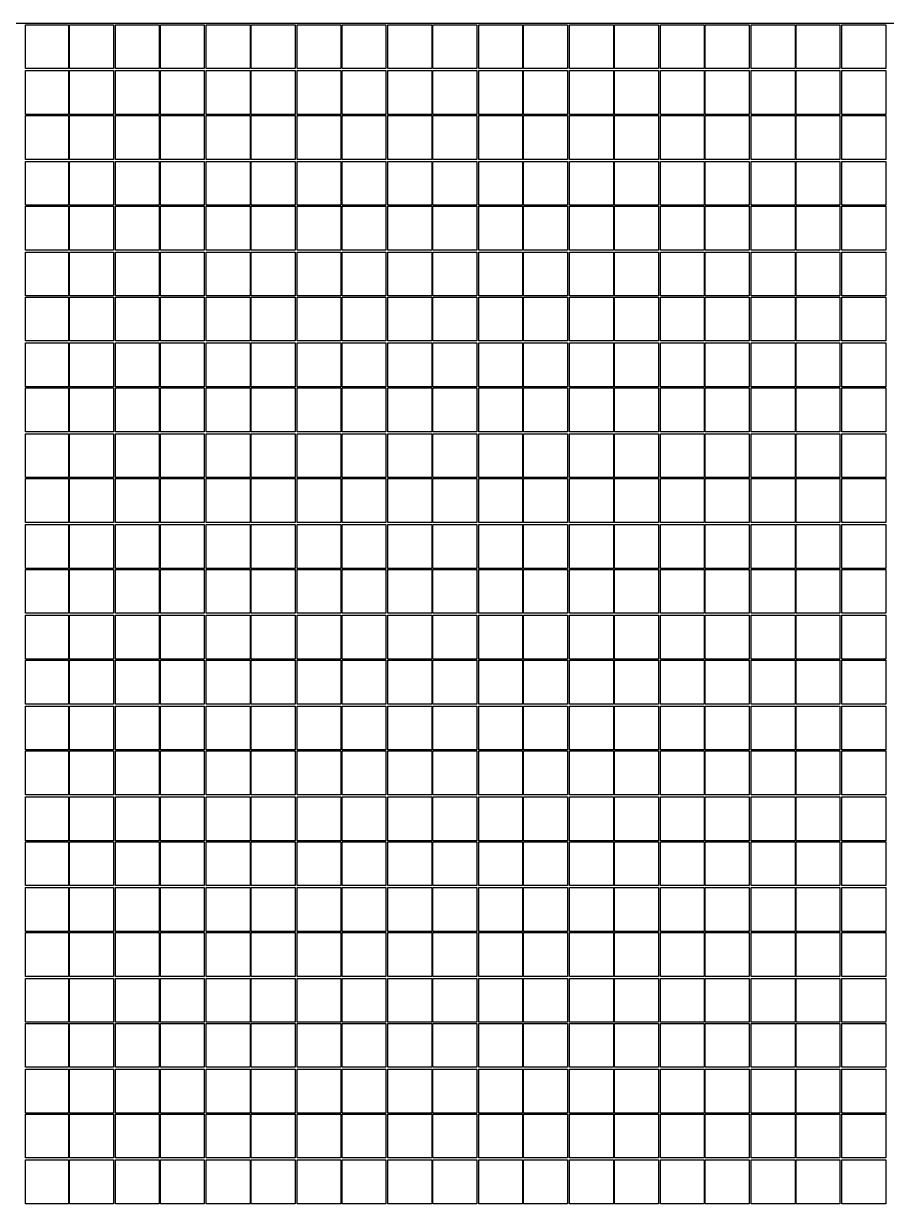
# Model space of a CAD drawing. Extents: x -185 to 185, y -332 to 185.
# Drawn here: x 0 to 95, y 55 to 185.1 of the extents above; entities that cross this region are included whole.
import ezdxf

# ---------------------------------------------------------------- set-up
doc = ezdxf.new("R2010")
doc.units = 0
doc.layers.get('0').update_dxf_attribs({"linetype": 'CONTINUOUS'})

msp = doc.modelspace()

# ---------------------------------------------------------------- linework, layer by layer
for points in [[(0.425, -320), (160, -320), (160, -185.06), (185, -185.06), (185, -185), (185.06, -185), (185.06, 185), (185, 185), (185, 185.06), (-185, 185.06), (-185, 185), (-185.06, 185), (-185.06, -185), (-185, -185), (-185, -185.06), (-160, -185.06), (-160, -320), (-0.425, -320), (-0.425, -330), (0.425, -330)], [(0.2, 184.94), (4.94, 184.94), (4.94, 180.11), (0.2, 180.11)], [(5.06, 184.94), (9.89, 184.94), (9.89, 180.11), (5.06, 180.11)], [(10.11, 184.94), (14.94, 184.94), (14.94, 180.11), (10.11, 180.11)], [(15.06, 184.94), (19.89, 184.94), (19.89, 180.11), (15.06, 180.11)], [(20.11, 184.94), (24.94, 184.94), (24.94, 180.11), (20.11, 180.11)], [(25.06, 184.94), (29.89, 184.94), (29.89, 180.11), (25.06, 180.11)], [(30.11, 184.94), (34.94, 184.94), (34.94, 180.11), (30.11, 180.11)], [(35.06, 184.94), (39.89, 184.94), (39.89, 180.11), (35.06, 180.11)], [(40.11, 184.94), (44.94, 184.94), (44.94, 180.11), (40.11, 180.11)], [(45.06, 184.94), (49.89, 184.94), (49.89, 180.11), (45.06, 180.11)], [(50.11, 184.94), (54.94, 184.94), (54.94, 180.11), (50.11, 180.11)], [(55.06, 184.94), (59.89, 184.94), (59.89, 180.11), (55.06, 180.11)], [(60.11, 184.94), (64.94, 184.94), (64.94, 180.11), (60.11, 180.11)], [(65.06, 184.94), (69.89, 184.94), (69.89, 180.11), (65.06, 180.11)], [(70.11, 184.94), (74.94, 184.94), (74.94, 180.11), (70.11, 180.11)], [(75.06, 184.94), (79.89, 184.94), (79.89, 180.11), (75.06, 180.11)], [(80.11, 184.94), (84.94, 184.94), (84.94, 180.11), (80.11, 180.11)], [(85.06, 184.94), (89.89, 184.94), (89.89, 180.11), (85.06, 180.11)], [(90.11, 184.94), (94.94, 184.94), (94.94, 180.11), (90.11, 180.11)], [(0.2, 179.89), (4.94, 179.89), (4.94, 175.06), (0.2, 175.06)], [(5.06, 179.89), (9.89, 179.89), (9.89, 175.06), (5.06, 175.06)], [(10.11, 179.89), (14.94, 179.89), (14.94, 175.06), (10.11, 175.06)], [(15.06, 179.89), (19.89, 179.89), (19.89, 175.06), (15.06, 175.06)], [(20.11, 179.89), (24.94, 179.89), (24.94, 175.06), (20.11, 175.06)], [(25.06, 179.89), (29.89, 179.89), (29.89, 175.06), (25.06, 175.06)], [(30.11, 179.89), (34.94, 179.89), (34.94, 175.06), (30.11, 175.06)], [(35.06, 179.89), (39.89, 179.89), (39.89, 175.06), (35.06, 175.06)], [(40.11, 179.89), (44.94, 179.89), (44.94, 175.06), (40.11, 175.06)], [(45.06, 179.89), (49.89, 179.89), (49.89, 175.06), (45.06, 175.06)], [(50.11, 179.89), (54.94, 179.89), (54.94, 175.06), (50.11, 175.06)], [(55.06, 179.89), (59.89, 179.89), (59.89, 175.06), (55.06, 175.06)], [(60.11, 179.89), (64.94, 179.89), (64.94, 175.06), (60.11, 175.06)], [(65.06, 179.89), (69.89, 179.89), (69.89, 175.06), (65.06, 175.06)], [(70.11, 179.89), (74.94, 179.89), (74.94, 175.06), (70.11, 175.06)], [(75.06, 179.89), (79.89, 179.89), (79.89, 175.06), (75.06, 175.06)], [(80.11, 179.89), (84.94, 179.89), (84.94, 175.06), (80.11, 175.06)], [(85.06, 179.89), (89.89, 179.89), (89.89, 175.06), (85.06, 175.06)], [(90.11, 179.89), (94.94, 179.89), (94.94, 175.06), (90.11, 175.06)], [(0.2, 174.94), (4.94, 174.94), (4.94, 170.11), (0.2, 170.11)], [(5.06, 174.94), (9.89, 174.94), (9.89, 170.11), (5.06, 170.11)], [(10.11, 174.94), (14.94, 174.94), (14.94, 170.11), (10.11, 170.11)], [(15.06, 174.94), (19.89, 174.94), (19.89, 170.11), (15.06, 170.11)], [(20.11, 174.94), (24.94, 174.94), (24.94, 170.11), (20.11, 170.11)], [(25.06, 174.94), (29.89, 174.94), (29.89, 170.11), (25.06, 170.11)], [(30.11, 174.94), (34.94, 174.94), (34.94, 170.11), (30.11, 170.11)], [(35.06, 174.94), (39.89, 174.94), (39.89, 170.11), (35.06, 170.11)], [(40.11, 174.94), (44.94, 174.94), (44.94, 170.11), (40.11, 170.11)], [(45.06, 174.94), (49.89, 174.94), (49.89, 170.11), (45.06, 170.11)], [(50.11, 174.94), (54.94, 174.94), (54.94, 170.11), (50.11, 170.11)], [(55.06, 174.94), (59.89, 174.94), (59.89, 170.11), (55.06, 170.11)], [(60.11, 174.94), (64.94, 174.94), (64.94, 170.11), (60.11, 170.11)], [(65.06, 174.94), (69.89, 174.94), (69.89, 170.11), (65.06, 170.11)], [(70.11, 174.94), (74.94, 174.94), (74.94, 170.11), (70.11, 170.11)], [(75.06, 174.94), (79.89, 174.94), (79.89, 170.11), (75.06, 170.11)], [(80.11, 174.94), (84.94, 174.94), (84.94, 170.11), (80.11, 170.11)], [(85.06, 174.94), (89.89, 174.94), (89.89, 170.11), (85.06, 170.11)], [(90.11, 174.94), (94.94, 174.94), (94.94, 170.11), (90.11, 170.11)], [(0.2, 169.89), (4.94, 169.89), (4.94, 165.06), (0.2, 165.06)], [(5.06, 169.89), (9.89, 169.89), (9.89, 165.06), (5.06, 165.06)], [(10.11, 169.89), (14.94, 169.89), (14.94, 165.06), (10.11, 165.06)], [(15.06, 169.89), (19.89, 169.89), (19.89, 165.06), (15.06, 165.06)], [(20.11, 169.89), (24.94, 169.89), (24.94, 165.06), (20.11, 165.06)], [(25.06, 169.89), (29.89, 169.89), (29.89, 165.06), (25.06, 165.06)], [(30.11, 169.89), (34.94, 169.89), (34.94, 165.06), (30.11, 165.06)], [(35.06, 169.89), (39.89, 169.89), (39.89, 165.06), (35.06, 165.06)], [(40.11, 169.89), (44.94, 169.89), (44.94, 165.06), (40.11, 165.06)], [(45.06, 169.89), (49.89, 169.89), (49.89, 165.06), (45.06, 165.06)], [(50.11, 169.89), (54.94, 169.89), (54.94, 165.06), (50.11, 165.06)], [(55.06, 169.89), (59.89, 169.89), (59.89, 165.06), (55.06, 165.06)], [(60.11, 169.89), (64.94, 169.89), (64.94, 165.06), (60.11, 165.06)], [(65.06, 169.89), (69.89, 169.89), (69.89, 165.06), (65.06, 165.06)], [(70.11, 169.89), (74.94, 169.89), (74.94, 165.06), (70.11, 165.06)], [(75.06, 169.89), (79.89, 169.89), (79.89, 165.06), (75.06, 165.06)], [(80.11, 169.89), (84.94, 169.89), (84.94, 165.06), (80.11, 165.06)], [(85.06, 169.89), (89.89, 169.89), (89.89, 165.06), (85.06, 165.06)], [(90.11, 169.89), (94.94, 169.89), (94.94, 165.06), (90.11, 165.06)], [(0.2, 164.94), (4.94, 164.94), (4.94, 160.11), (0.2, 160.11)], [(5.06, 164.94), (9.89, 164.94), (9.89, 160.11), (5.06, 160.11)], [(10.11, 164.94), (14.94, 164.94), (14.94, 160.11), (10.11, 160.11)], [(15.06, 164.94), (19.89, 164.94), (19.89, 160.11), (15.06, 160.11)], [(20.11, 164.94), (24.94, 164.94), (24.94, 160.11), (20.11, 160.11)], [(25.06, 164.94), (29.89, 164.94), (29.89, 160.11), (25.06, 160.11)], [(30.11, 164.94), (34.94, 164.94), (34.94, 160.11), (30.11, 160.11)], [(35.06, 164.94), (39.89, 164.94), (39.89, 160.11), (35.06, 160.11)], [(40.11, 164.94), (44.94, 164.94), (44.94, 160.11), (40.11, 160.11)], [(45.06, 164.94), (49.89, 164.94), (49.89, 160.11), (45.06, 160.11)], [(50.11, 164.94), (54.94, 164.94), (54.94, 160.11), (50.11, 160.11)], [(55.06, 164.94), (59.89, 164.94), (59.89, 160.11), (55.06, 160.11)], [(60.11, 164.94), (64.94, 164.94), (64.94, 160.11), (60.11, 160.11)], [(65.06, 164.94), (69.89, 164.94), (69.89, 160.11), (65.06, 160.11)], [(70.11, 164.94), (74.94, 164.94), (74.94, 160.11), (70.11, 160.11)], [(75.06, 164.94), (79.89, 164.94), (79.89, 160.11), (75.06, 160.11)], [(80.11, 164.94), (84.94, 164.94), (84.94, 160.11), (80.11, 160.11)], [(85.06, 164.94), (89.89, 164.94), (89.89, 160.11), (85.06, 160.11)], [(90.11, 164.94), (94.94, 164.94), (94.94, 160.11), (90.11, 160.11)], [(0.2, 159.89), (4.94, 159.89), (4.94, 155.06), (0.2, 155.06)], [(5.06, 159.89), (9.89, 159.89), (9.89, 155.06), (5.06, 155.06)], [(10.11, 159.89), (14.94, 159.89), (14.94, 155.06), (10.11, 155.06)], [(15.06, 159.89), (19.89, 159.89), (19.89, 155.06), (15.06, 155.06)], [(20.11, 159.89), (24.94, 159.89), (24.94, 155.06), (20.11, 155.06)], [(25.06, 159.89), (29.89, 159.89), (29.89, 155.06), (25.06, 155.06)], [(30.11, 159.89), (34.94, 159.89), (34.94, 155.06), (30.11, 155.06)], [(35.06, 159.89), (39.89, 159.89), (39.89, 155.06), (35.06, 155.06)], [(40.11, 159.89), (44.94, 159.89), (44.94, 155.06), (40.11, 155.06)], [(45.06, 159.89), (49.89, 159.89), (49.89, 155.06), (45.06, 155.06)], [(50.11, 159.89), (54.94, 159.89), (54.94, 155.06), (50.11, 155.06)], [(55.06, 159.89), (59.89, 159.89), (59.89, 155.06), (55.06, 155.06)], [(60.11, 159.89), (64.94, 159.89), (64.94, 155.06), (60.11, 155.06)], [(65.06, 159.89), (69.89, 159.89), (69.89, 155.06), (65.06, 155.06)], [(70.11, 159.89), (74.94, 159.89), (74.94, 155.06), (70.11, 155.06)], [(75.06, 159.89), (79.89, 159.89), (79.89, 155.06), (75.06, 155.06)], [(80.11, 159.89), (84.94, 159.89), (84.94, 155.06), (80.11, 155.06)], [(85.06, 159.89), (89.89, 159.89), (89.89, 155.06), (85.06, 155.06)], [(90.11, 159.89), (94.94, 159.89), (94.94, 155.06), (90.11, 155.06)], [(0.2, 154.94), (4.94, 154.94), (4.94, 150.11), (0.2, 150.11)], [(5.06, 154.94), (9.89, 154.94), (9.89, 150.11), (5.06, 150.11)], [(10.11, 154.94), (14.94, 154.94), (14.94, 150.11), (10.11, 150.11)], [(15.06, 154.94), (19.89, 154.94), (19.89, 150.11), (15.06, 150.11)], [(20.11, 154.94), (24.94, 154.94), (24.94, 150.11), (20.11, 150.11)], [(25.06, 154.94), (29.89, 154.94), (29.89, 150.11), (25.06, 150.11)], [(30.11, 154.94), (34.94, 154.94), (34.94, 150.11), (30.11, 150.11)], [(35.06, 154.94), (39.89, 154.94), (39.89, 150.11), (35.06, 150.11)], [(40.11, 154.94), (44.94, 154.94), (44.94, 150.11), (40.11, 150.11)], [(45.06, 154.94), (49.89, 154.94), (49.89, 150.11), (45.06, 150.11)], [(50.11, 154.94), (54.94, 154.94), (54.94, 150.11), (50.11, 150.11)], [(55.06, 154.94), (59.89, 154.94), (59.89, 150.11), (55.06, 150.11)], [(60.11, 154.94), (64.94, 154.94), (64.94, 150.11), (60.11, 150.11)], [(65.06, 154.94), (69.89, 154.94), (69.89, 150.11), (65.06, 150.11)], [(70.11, 154.94), (74.94, 154.94), (74.94, 150.11), (70.11, 150.11)], [(75.06, 154.94), (79.89, 154.94), (79.89, 150.11), (75.06, 150.11)], [(80.11, 154.94), (84.94, 154.94), (84.94, 150.11), (80.11, 150.11)], [(85.06, 154.94), (89.89, 154.94), (89.89, 150.11), (85.06, 150.11)], [(90.11, 154.94), (94.94, 154.94), (94.94, 150.11), (90.11, 150.11)], [(0.2, 149.89), (4.94, 149.89), (4.94, 145.06), (0.2, 145.06)], [(5.06, 149.89), (9.89, 149.89), (9.89, 145.06), (5.06, 145.06)], [(10.11, 149.89), (14.94, 149.89), (14.94, 145.06), (10.11, 145.06)], [(15.06, 149.89), (19.89, 149.89), (19.89, 145.06), (15.06, 145.06)], [(20.11, 149.89), (24.94, 149.89), (24.94, 145.06), (20.11, 145.06)], [(25.06, 149.89), (29.89, 149.89), (29.89, 145.06), (25.06, 145.06)], [(30.11, 149.89), (34.94, 149.89), (34.94, 145.06), (30.11, 145.06)], [(35.06, 149.89), (39.89, 149.89), (39.89, 145.06), (35.06, 145.06)], [(40.11, 149.89), (44.94, 149.89), (44.94, 145.06), (40.11, 145.06)], [(45.06, 149.89), (49.89, 149.89), (49.89, 145.06), (45.06, 145.06)], [(50.11, 149.89), (54.94, 149.89), (54.94, 145.06), (50.11, 145.06)], [(55.06, 149.89), (59.89, 149.89), (59.89, 145.06), (55.06, 145.06)], [(60.11, 149.89), (64.94, 149.89), (64.94, 145.06), (60.11, 145.06)], [(65.06, 149.89), (69.89, 149.89), (69.89, 145.06), (65.06, 145.06)], [(70.11, 149.89), (74.94, 149.89), (74.94, 145.06), (70.11, 145.06)], [(75.06, 149.89), (79.89, 149.89), (79.89, 145.06), (75.06, 145.06)], [(80.11, 149.89), (84.94, 149.89), (84.94, 145.06), (80.11, 145.06)], [(85.06, 149.89), (89.89, 149.89), (89.89, 145.06), (85.06, 145.06)], [(90.11, 149.89), (94.94, 149.89), (94.94, 145.06), (90.11, 145.06)], [(0.2, 144.94), (4.94, 144.94), (4.94, 140.11), (0.2, 140.11)], [(5.06, 144.94), (9.89, 144.94), (9.89, 140.11), (5.06, 140.11)], [(10.11, 144.94), (14.94, 144.94), (14.94, 140.11), (10.11, 140.11)], [(15.06, 144.94), (19.89, 144.94), (19.89, 140.11), (15.06, 140.11)], [(20.11, 144.94), (24.94, 144.94), (24.94, 140.11), (20.11, 140.11)], [(25.06, 144.94), (29.89, 144.94), (29.89, 140.11), (25.06, 140.11)], [(30.11, 144.94), (34.94, 144.94), (34.94, 140.11), (30.11, 140.11)], [(35.06, 144.94), (39.89, 144.94), (39.89, 140.11), (35.06, 140.11)], [(40.11, 144.94), (44.94, 144.94), (44.94, 140.11), (40.11, 140.11)], [(45.06, 144.94), (49.89, 144.94), (49.89, 140.11), (45.06, 140.11)], [(50.11, 144.94), (54.94, 144.94), (54.94, 140.11), (50.11, 140.11)], [(55.06, 144.94), (59.89, 144.94), (59.89, 140.11), (55.06, 140.11)], [(60.11, 144.94), (64.94, 144.94), (64.94, 140.11), (60.11, 140.11)], [(65.06, 144.94), (69.89, 144.94), (69.89, 140.11), (65.06, 140.11)], [(70.11, 144.94), (74.94, 144.94), (74.94, 140.11), (70.11, 140.11)], [(75.06, 144.94), (79.89, 144.94), (79.89, 140.11), (75.06, 140.11)], [(80.11, 144.94), (84.94, 144.94), (84.94, 140.11), (80.11, 140.11)], [(85.06, 144.94), (89.89, 144.94), (89.89, 140.11), (85.06, 140.11)], [(90.11, 144.94), (94.94, 144.94), (94.94, 140.11), (90.11, 140.11)], [(0.2, 139.89), (4.94, 139.89), (4.94, 135.06), (0.2, 135.06)], [(5.06, 139.89), (9.89, 139.89), (9.89, 135.06), (5.06, 135.06)], [(10.11, 139.89), (14.94, 139.89), (14.94, 135.06), (10.11, 135.06)], [(15.06, 139.89), (19.89, 139.89), (19.89, 135.06), (15.06, 135.06)], [(20.11, 139.89), (24.94, 139.89), (24.94, 135.06), (20.11, 135.06)], [(25.06, 139.89), (29.89, 139.89), (29.89, 135.06), (25.06, 135.06)], [(30.11, 139.89), (34.94, 139.89), (34.94, 135.06), (30.11, 135.06)], [(35.06, 139.89), (39.89, 139.89), (39.89, 135.06), (35.06, 135.06)], [(40.11, 139.89), (44.94, 139.89), (44.94, 135.06), (40.11, 135.06)], [(45.06, 139.89), (49.89, 139.89), (49.89, 135.06), (45.06, 135.06)], [(50.11, 139.89), (54.94, 139.89), (54.94, 135.06), (50.11, 135.06)], [(55.06, 139.89), (59.89, 139.89), (59.89, 135.06), (55.06, 135.06)], [(60.11, 139.89), (64.94, 139.89), (64.94, 135.06), (60.11, 135.06)], [(65.06, 139.89), (69.89, 139.89), (69.89, 135.06), (65.06, 135.06)], [(70.11, 139.89), (74.94, 139.89), (74.94, 135.06), (70.11, 135.06)], [(75.06, 139.89), (79.89, 139.89), (79.89, 135.06), (75.06, 135.06)], [(80.11, 139.89), (84.94, 139.89), (84.94, 135.06), (80.11, 135.06)], [(85.06, 139.89), (89.89, 139.89), (89.89, 135.06), (85.06, 135.06)], [(90.11, 139.89), (94.94, 139.89), (94.94, 135.06), (90.11, 135.06)], [(0.2, 134.94), (4.94, 134.94), (4.94, 130.11), (0.2, 130.11)], [(5.06, 134.94), (9.89, 134.94), (9.89, 130.11), (5.06, 130.11)], [(10.11, 134.94), (14.94, 134.94), (14.94, 130.11), (10.11, 130.11)], [(15.06, 134.94), (19.89, 134.94), (19.89, 130.11), (15.06, 130.11)], [(20.11, 134.94), (24.94, 134.94), (24.94, 130.11), (20.11, 130.11)], [(25.06, 134.94), (29.89, 134.94), (29.89, 130.11), (25.06, 130.11)], [(30.11, 134.94), (34.94, 134.94), (34.94, 130.11), (30.11, 130.11)], [(35.06, 134.94), (39.89, 134.94), (39.89, 130.11), (35.06, 130.11)], [(40.11, 134.94), (44.94, 134.94), (44.94, 130.11), (40.11, 130.11)], [(45.06, 134.94), (49.89, 134.94), (49.89, 130.11), (45.06, 130.11)], [(50.11, 134.94), (54.94, 134.94), (54.94, 130.11), (50.11, 130.11)], [(55.06, 134.94), (59.89, 134.94), (59.89, 130.11), (55.06, 130.11)], [(60.11, 134.94), (64.94, 134.94), (64.94, 130.11), (60.11, 130.11)], [(65.06, 134.94), (69.89, 134.94), (69.89, 130.11), (65.06, 130.11)], [(70.11, 134.94), (74.94, 134.94), (74.94, 130.11), (70.11, 130.11)], [(75.06, 134.94), (79.89, 134.94), (79.89, 130.11), (75.06, 130.11)], [(80.11, 134.94), (84.94, 134.94), (84.94, 130.11), (80.11, 130.11)], [(85.06, 134.94), (89.89, 134.94), (89.89, 130.11), (85.06, 130.11)], [(90.11, 134.94), (94.94, 134.94), (94.94, 130.11), (90.11, 130.11)], [(0.2, 129.89), (4.94, 129.89), (4.94, 125.06), (0.2, 125.06)], [(5.06, 129.89), (9.89, 129.89), (9.89, 125.06), (5.06, 125.06)], [(10.11, 129.89), (14.94, 129.89), (14.94, 125.06), (10.11, 125.06)], [(15.06, 129.89), (19.89, 129.89), (19.89, 125.06), (15.06, 125.06)], [(20.11, 129.89), (24.94, 129.89), (24.94, 125.06), (20.11, 125.06)], [(25.06, 129.89), (29.89, 129.89), (29.89, 125.06), (25.06, 125.06)], [(30.11, 129.89), (34.94, 129.89), (34.94, 125.06), (30.11, 125.06)], [(35.06, 129.89), (39.89, 129.89), (39.89, 125.06), (35.06, 125.06)], [(40.11, 129.89), (44.94, 129.89), (44.94, 125.06), (40.11, 125.06)], [(45.06, 129.89), (49.89, 129.89), (49.89, 125.06), (45.06, 125.06)], [(50.11, 129.89), (54.94, 129.89), (54.94, 125.06), (50.11, 125.06)], [(55.06, 129.89), (59.89, 129.89), (59.89, 125.06), (55.06, 125.06)], [(60.11, 129.89), (64.94, 129.89), (64.94, 125.06), (60.11, 125.06)], [(65.06, 129.89), (69.89, 129.89), (69.89, 125.06), (65.06, 125.06)], [(70.11, 129.89), (74.94, 129.89), (74.94, 125.06), (70.11, 125.06)], [(75.06, 129.89), (79.89, 129.89), (79.89, 125.06), (75.06, 125.06)], [(80.11, 129.89), (84.94, 129.89), (84.94, 125.06), (80.11, 125.06)], [(85.06, 129.89), (89.89, 129.89), (89.89, 125.06), (85.06, 125.06)], [(90.11, 129.89), (94.94, 129.89), (94.94, 125.06), (90.11, 125.06)], [(0.2, 124.94), (4.94, 124.94), (4.94, 120.11), (0.2, 120.11)], [(5.06, 124.94), (9.89, 124.94), (9.89, 120.11), (5.06, 120.11)], [(10.11, 124.94), (14.94, 124.94), (14.94, 120.11), (10.11, 120.11)], [(15.06, 124.94), (19.89, 124.94), (19.89, 120.11), (15.06, 120.11)], [(20.11, 124.94), (24.94, 124.94), (24.94, 120.11), (20.11, 120.11)], [(25.06, 124.94), (29.89, 124.94), (29.89, 120.11), (25.06, 120.11)], [(30.11, 124.94), (34.94, 124.94), (34.94, 120.11), (30.11, 120.11)], [(35.06, 124.94), (39.89, 124.94), (39.89, 120.11), (35.06, 120.11)], [(40.11, 124.94), (44.94, 124.94), (44.94, 120.11), (40.11, 120.11)], [(45.06, 124.94), (49.89, 124.94), (49.89, 120.11), (45.06, 120.11)], [(50.11, 124.94), (54.94, 124.94), (54.94, 120.11), (50.11, 120.11)], [(55.06, 124.94), (59.89, 124.94), (59.89, 120.11), (55.06, 120.11)], [(60.11, 124.94), (64.94, 124.94), (64.94, 120.11), (60.11, 120.11)], [(65.06, 124.94), (69.89, 124.94), (69.89, 120.11), (65.06, 120.11)], [(70.11, 124.94), (74.94, 124.94), (74.94, 120.11), (70.11, 120.11)], [(75.06, 124.94), (79.89, 124.94), (79.89, 120.11), (75.06, 120.11)], [(80.11, 124.94), (84.94, 124.94), (84.94, 120.11), (80.11, 120.11)], [(85.06, 124.94), (89.89, 124.94), (89.89, 120.11), (85.06, 120.11)], [(90.11, 124.94), (94.94, 124.94), (94.94, 120.11), (90.11, 120.11)], [(0.2, 119.89), (4.94, 119.89), (4.94, 115.06), (0.2, 115.06)], [(5.06, 119.89), (9.89, 119.89), (9.89, 115.06), (5.06, 115.06)], [(10.11, 119.89), (14.94, 119.89), (14.94, 115.06), (10.11, 115.06)], [(15.06, 119.89), (19.89, 119.89), (19.89, 115.06), (15.06, 115.06)], [(20.11, 119.89), (24.94, 119.89), (24.94, 115.06), (20.11, 115.06)], [(25.06, 119.89), (29.89, 119.89), (29.89, 115.06), (25.06, 115.06)], [(30.11, 119.89), (34.94, 119.89), (34.94, 115.06), (30.11, 115.06)], [(35.06, 119.89), (39.89, 119.89), (39.89, 115.06), (35.06, 115.06)], [(40.11, 119.89), (44.94, 119.89), (44.94, 115.06), (40.11, 115.06)], [(45.06, 119.89), (49.89, 119.89), (49.89, 115.06), (45.06, 115.06)], [(50.11, 119.89), (54.94, 119.89), (54.94, 115.06), (50.11, 115.06)], [(55.06, 119.89), (59.89, 119.89), (59.89, 115.06), (55.06, 115.06)], [(60.11, 119.89), (64.94, 119.89), (64.94, 115.06), (60.11, 115.06)], [(65.06, 119.89), (69.89, 119.89), (69.89, 115.06), (65.06, 115.06)], [(70.11, 119.89), (74.94, 119.89), (74.94, 115.06), (70.11, 115.06)], [(75.06, 119.89), (79.89, 119.89), (79.89, 115.06), (75.06, 115.06)], [(80.11, 119.89), (84.94, 119.89), (84.94, 115.06), (80.11, 115.06)], [(85.06, 119.89), (89.89, 119.89), (89.89, 115.06), (85.06, 115.06)], [(90.11, 119.89), (94.94, 119.89), (94.94, 115.06), (90.11, 115.06)], [(0.2, 114.94), (4.94, 114.94), (4.94, 110.11), (0.2, 110.11)], [(5.06, 114.94), (9.89, 114.94), (9.89, 110.11), (5.06, 110.11)], [(10.11, 114.94), (14.94, 114.94), (14.94, 110.11), (10.11, 110.11)], [(15.06, 114.94), (19.89, 114.94), (19.89, 110.11), (15.06, 110.11)], [(20.11, 114.94), (24.94, 114.94), (24.94, 110.11), (20.11, 110.11)], [(25.06, 114.94), (29.89, 114.94), (29.89, 110.11), (25.06, 110.11)], [(30.11, 114.94), (34.94, 114.94), (34.94, 110.11), (30.11, 110.11)], [(35.06, 114.94), (39.89, 114.94), (39.89, 110.11), (35.06, 110.11)], [(40.11, 114.94), (44.94, 114.94), (44.94, 110.11), (40.11, 110.11)], [(45.06, 114.94), (49.89, 114.94), (49.89, 110.11), (45.06, 110.11)], [(50.11, 114.94), (54.94, 114.94), (54.94, 110.11), (50.11, 110.11)], [(55.06, 114.94), (59.89, 114.94), (59.89, 110.11), (55.06, 110.11)], [(60.11, 114.94), (64.94, 114.94), (64.94, 110.11), (60.11, 110.11)], [(65.06, 114.94), (69.89, 114.94), (69.89, 110.11), (65.06, 110.11)], [(70.11, 114.94), (74.94, 114.94), (74.94, 110.11), (70.11, 110.11)], [(75.06, 114.94), (79.89, 114.94), (79.89, 110.11), (75.06, 110.11)], [(80.11, 114.94), (84.94, 114.94), (84.94, 110.11), (80.11, 110.11)], [(85.06, 114.94), (89.89, 114.94), (89.89, 110.11), (85.06, 110.11)], [(90.11, 114.94), (94.94, 114.94), (94.94, 110.11), (90.11, 110.11)], [(0.2, 109.89), (4.94, 109.89), (4.94, 105.06), (0.2, 105.06)], [(5.06, 109.89), (9.89, 109.89), (9.89, 105.06), (5.06, 105.06)], [(10.11, 109.89), (14.94, 109.89), (14.94, 105.06), (10.11, 105.06)], [(15.06, 109.89), (19.89, 109.89), (19.89, 105.06), (15.06, 105.06)], [(20.11, 109.89), (24.94, 109.89), (24.94, 105.06), (20.11, 105.06)], [(25.06, 109.89), (29.89, 109.89), (29.89, 105.06), (25.06, 105.06)], [(30.11, 109.89), (34.94, 109.89), (34.94, 105.06), (30.11, 105.06)], [(35.06, 109.89), (39.89, 109.89), (39.89, 105.06), (35.06, 105.06)], [(40.11, 109.89), (44.94, 109.89), (44.94, 105.06), (40.11, 105.06)], [(45.06, 109.89), (49.89, 109.89), (49.89, 105.06), (45.06, 105.06)], [(50.11, 109.89), (54.94, 109.89), (54.94, 105.06), (50.11, 105.06)], [(55.06, 109.89), (59.89, 109.89), (59.89, 105.06), (55.06, 105.06)], [(60.11, 109.89), (64.94, 109.89), (64.94, 105.06), (60.11, 105.06)], [(65.06, 109.89), (69.89, 109.89), (69.89, 105.06), (65.06, 105.06)], [(70.11, 109.89), (74.94, 109.89), (74.94, 105.06), (70.11, 105.06)], [(75.06, 109.89), (79.89, 109.89), (79.89, 105.06), (75.06, 105.06)], [(80.11, 109.89), (84.94, 109.89), (84.94, 105.06), (80.11, 105.06)], [(85.06, 109.89), (89.89, 109.89), (89.89, 105.06), (85.06, 105.06)], [(90.11, 109.89), (94.94, 109.89), (94.94, 105.06), (90.11, 105.06)], [(0.2, 104.94), (4.94, 104.94), (4.94, 100.11), (0.2, 100.11)], [(5.06, 104.94), (9.89, 104.94), (9.89, 100.11), (5.06, 100.11)], [(10.11, 104.94), (14.94, 104.94), (14.94, 100.11), (10.11, 100.11)], [(15.06, 104.94), (19.89, 104.94), (19.89, 100.11), (15.06, 100.11)], [(20.11, 104.94), (24.94, 104.94), (24.94, 100.11), (20.11, 100.11)], [(25.06, 104.94), (29.89, 104.94), (29.89, 100.11), (25.06, 100.11)], [(30.11, 104.94), (34.94, 104.94), (34.94, 100.11), (30.11, 100.11)], [(35.06, 104.94), (39.89, 104.94), (39.89, 100.11), (35.06, 100.11)], [(40.11, 104.94), (44.94, 104.94), (44.94, 100.11), (40.11, 100.11)], [(45.06, 104.94), (49.89, 104.94), (49.89, 100.11), (45.06, 100.11)], [(50.11, 104.94), (54.94, 104.94), (54.94, 100.11), (50.11, 100.11)], [(55.06, 104.94), (59.89, 104.94), (59.89, 100.11), (55.06, 100.11)], [(60.11, 104.94), (64.94, 104.94), (64.94, 100.11), (60.11, 100.11)], [(65.06, 104.94), (69.89, 104.94), (69.89, 100.11), (65.06, 100.11)], [(70.11, 104.94), (74.94, 104.94), (74.94, 100.11), (70.11, 100.11)], [(75.06, 104.94), (79.89, 104.94), (79.89, 100.11), (75.06, 100.11)], [(80.11, 104.94), (84.94, 104.94), (84.94, 100.11), (80.11, 100.11)], [(85.06, 104.94), (89.89, 104.94), (89.89, 100.11), (85.06, 100.11)], [(90.11, 104.94), (94.94, 104.94), (94.94, 100.11), (90.11, 100.11)], [(0.2, 99.89), (4.94, 99.89), (4.94, 95.06), (0.2, 95.06)], [(5.06, 99.89), (9.89, 99.89), (9.89, 95.06), (5.06, 95.06)], [(10.11, 99.89), (14.94, 99.89), (14.94, 95.06), (10.11, 95.06)], [(15.06, 99.89), (19.89, 99.89), (19.89, 95.06), (15.06, 95.06)], [(20.11, 99.89), (24.94, 99.89), (24.94, 95.06), (20.11, 95.06)], [(25.06, 99.89), (29.89, 99.89), (29.89, 95.06), (25.06, 95.06)], [(30.11, 99.89), (34.94, 99.89), (34.94, 95.06), (30.11, 95.06)], [(35.06, 99.89), (39.89, 99.89), (39.89, 95.06), (35.06, 95.06)], [(40.11, 99.89), (44.94, 99.89), (44.94, 95.06), (40.11, 95.06)], [(45.06, 99.89), (49.89, 99.89), (49.89, 95.06), (45.06, 95.06)], [(50.11, 99.89), (54.94, 99.89), (54.94, 95.06), (50.11, 95.06)], [(55.06, 99.89), (59.89, 99.89), (59.89, 95.06), (55.06, 95.06)], [(60.11, 99.89), (64.94, 99.89), (64.94, 95.06), (60.11, 95.06)], [(65.06, 99.89), (69.89, 99.89), (69.89, 95.06), (65.06, 95.06)], [(70.11, 99.89), (74.94, 99.89), (74.94, 95.06), (70.11, 95.06)], [(75.06, 99.89), (79.89, 99.89), (79.89, 95.06), (75.06, 95.06)], [(80.11, 99.89), (84.94, 99.89), (84.94, 95.06), (80.11, 95.06)], [(85.06, 99.89), (89.89, 99.89), (89.89, 95.06), (85.06, 95.06)], [(90.11, 99.89), (94.94, 99.89), (94.94, 95.06), (90.11, 95.06)], [(0.2, 94.94), (4.94, 94.94), (4.94, 90.11), (0.2, 90.11)], [(5.06, 94.94), (9.89, 94.94), (9.89, 90.11), (5.06, 90.11)], [(10.11, 94.94), (14.94, 94.94), (14.94, 90.11), (10.11, 90.11)], [(15.06, 94.94), (19.89, 94.94), (19.89, 90.11), (15.06, 90.11)], [(20.11, 94.94), (24.94, 94.94), (24.94, 90.11), (20.11, 90.11)], [(25.06, 94.94), (29.89, 94.94), (29.89, 90.11), (25.06, 90.11)], [(30.11, 94.94), (34.94, 94.94), (34.94, 90.11), (30.11, 90.11)], [(35.06, 94.94), (39.89, 94.94), (39.89, 90.11), (35.06, 90.11)], [(40.11, 94.94), (44.94, 94.94), (44.94, 90.11), (40.11, 90.11)], [(45.06, 94.94), (49.89, 94.94), (49.89, 90.11), (45.06, 90.11)], [(50.11, 94.94), (54.94, 94.94), (54.94, 90.11), (50.11, 90.11)], [(55.06, 94.94), (59.89, 94.94), (59.89, 90.11), (55.06, 90.11)], [(60.11, 94.94), (64.94, 94.94), (64.94, 90.11), (60.11, 90.11)], [(65.06, 94.94), (69.89, 94.94), (69.89, 90.11), (65.06, 90.11)], [(70.11, 94.94), (74.94, 94.94), (74.94, 90.11), (70.11, 90.11)], [(75.06, 94.94), (79.89, 94.94), (79.89, 90.11), (75.06, 90.11)], [(80.11, 94.94), (84.94, 94.94), (84.94, 90.11), (80.11, 90.11)], [(85.06, 94.94), (89.89, 94.94), (89.89, 90.11), (85.06, 90.11)], [(90.11, 94.94), (94.94, 94.94), (94.94, 90.11), (90.11, 90.11)], [(0.2, 89.89), (4.94, 89.89), (4.94, 85.06), (0.2, 85.06)], [(5.06, 89.89), (9.89, 89.89), (9.89, 85.06), (5.06, 85.06)], [(10.11, 89.89), (14.94, 89.89), (14.94, 85.06), (10.11, 85.06)], [(15.06, 89.89), (19.89, 89.89), (19.89, 85.06), (15.06, 85.06)], [(20.11, 89.89), (24.94, 89.89), (24.94, 85.06), (20.11, 85.06)], [(25.06, 89.89), (29.89, 89.89), (29.89, 85.06), (25.06, 85.06)], [(30.11, 89.89), (34.94, 89.89), (34.94, 85.06), (30.11, 85.06)], [(35.06, 89.89), (39.89, 89.89), (39.89, 85.06), (35.06, 85.06)], [(40.11, 89.89), (44.94, 89.89), (44.94, 85.06), (40.11, 85.06)], [(45.06, 89.89), (49.89, 89.89), (49.89, 85.06), (45.06, 85.06)], [(50.11, 89.89), (54.94, 89.89), (54.94, 85.06), (50.11, 85.06)], [(55.06, 89.89), (59.89, 89.89), (59.89, 85.06), (55.06, 85.06)], [(60.11, 89.89), (64.94, 89.89), (64.94, 85.06), (60.11, 85.06)], [(65.06, 89.89), (69.89, 89.89), (69.89, 85.06), (65.06, 85.06)], [(70.11, 89.89), (74.94, 89.89), (74.94, 85.06), (70.11, 85.06)], [(75.06, 89.89), (79.89, 89.89), (79.89, 85.06), (75.06, 85.06)], [(80.11, 89.89), (84.94, 89.89), (84.94, 85.06), (80.11, 85.06)], [(85.06, 89.89), (89.89, 89.89), (89.89, 85.06), (85.06, 85.06)], [(90.11, 89.89), (94.94, 89.89), (94.94, 85.06), (90.11, 85.06)], [(0.2, 84.94), (4.94, 84.94), (4.94, 80.11), (0.2, 80.11)], [(5.06, 84.94), (9.89, 84.94), (9.89, 80.11), (5.06, 80.11)], [(10.11, 84.94), (14.94, 84.94), (14.94, 80.11), (10.11, 80.11)], [(15.06, 84.94), (19.89, 84.94), (19.89, 80.11), (15.06, 80.11)], [(20.11, 84.94), (24.94, 84.94), (24.94, 80.11), (20.11, 80.11)], [(25.06, 84.94), (29.89, 84.94), (29.89, 80.11), (25.06, 80.11)], [(30.11, 84.94), (34.94, 84.94), (34.94, 80.11), (30.11, 80.11)], [(35.06, 84.94), (39.89, 84.94), (39.89, 80.11), (35.06, 80.11)], [(40.11, 84.94), (44.94, 84.94), (44.94, 80.11), (40.11, 80.11)], [(45.06, 84.94), (49.89, 84.94), (49.89, 80.11), (45.06, 80.11)], [(50.11, 84.94), (54.94, 84.94), (54.94, 80.11), (50.11, 80.11)], [(55.06, 84.94), (59.89, 84.94), (59.89, 80.11), (55.06, 80.11)], [(60.11, 84.94), (64.94, 84.94), (64.94, 80.11), (60.11, 80.11)], [(65.06, 84.94), (69.89, 84.94), (69.89, 80.11), (65.06, 80.11)], [(70.11, 84.94), (74.94, 84.94), (74.94, 80.11), (70.11, 80.11)], [(75.06, 84.94), (79.89, 84.94), (79.89, 80.11), (75.06, 80.11)], [(80.11, 84.94), (84.94, 84.94), (84.94, 80.11), (80.11, 80.11)], [(85.06, 84.94), (89.89, 84.94), (89.89, 80.11), (85.06, 80.11)], [(90.11, 84.94), (94.94, 84.94), (94.94, 80.11), (90.11, 80.11)], [(0.2, 79.89), (4.94, 79.89), (4.94, 75.06), (0.2, 75.06)], [(5.06, 79.89), (9.89, 79.89), (9.89, 75.06), (5.06, 75.06)], [(10.11, 79.89), (14.94, 79.89), (14.94, 75.06), (10.11, 75.06)], [(15.06, 79.89), (19.89, 79.89), (19.89, 75.06), (15.06, 75.06)], [(20.11, 79.89), (24.94, 79.89), (24.94, 75.06), (20.11, 75.06)], [(25.06, 79.89), (29.89, 79.89), (29.89, 75.06), (25.06, 75.06)], [(30.11, 79.89), (34.94, 79.89), (34.94, 75.06), (30.11, 75.06)], [(35.06, 79.89), (39.89, 79.89), (39.89, 75.06), (35.06, 75.06)], [(40.11, 79.89), (44.94, 79.89), (44.94, 75.06), (40.11, 75.06)], [(45.06, 79.89), (49.89, 79.89), (49.89, 75.06), (45.06, 75.06)], [(50.11, 79.89), (54.94, 79.89), (54.94, 75.06), (50.11, 75.06)], [(55.06, 79.89), (59.89, 79.89), (59.89, 75.06), (55.06, 75.06)], [(60.11, 79.89), (64.94, 79.89), (64.94, 75.06), (60.11, 75.06)], [(65.06, 79.89), (69.89, 79.89), (69.89, 75.06), (65.06, 75.06)], [(70.11, 79.89), (74.94, 79.89), (74.94, 75.06), (70.11, 75.06)], [(75.06, 79.89), (79.89, 79.89), (79.89, 75.06), (75.06, 75.06)], [(80.11, 79.89), (84.94, 79.89), (84.94, 75.06), (80.11, 75.06)], [(85.06, 79.89), (89.89, 79.89), (89.89, 75.06), (85.06, 75.06)], [(90.11, 79.89), (94.94, 79.89), (94.94, 75.06), (90.11, 75.06)], [(0.2, 74.94), (4.94, 74.94), (4.94, 70.11), (0.2, 70.11)], [(5.06, 74.94), (9.89, 74.94), (9.89, 70.11), (5.06, 70.11)], [(10.11, 74.94), (14.94, 74.94), (14.94, 70.11), (10.11, 70.11)], [(15.06, 74.94), (19.89, 74.94), (19.89, 70.11), (15.06, 70.11)], [(20.11, 74.94), (24.94, 74.94), (24.94, 70.11), (20.11, 70.11)], [(25.06, 74.94), (29.89, 74.94), (29.89, 70.11), (25.06, 70.11)], [(30.11, 74.94), (34.94, 74.94), (34.94, 70.11), (30.11, 70.11)], [(35.06, 74.94), (39.89, 74.94), (39.89, 70.11), (35.06, 70.11)], [(40.11, 74.94), (44.94, 74.94), (44.94, 70.11), (40.11, 70.11)], [(45.06, 74.94), (49.89, 74.94), (49.89, 70.11), (45.06, 70.11)], [(50.11, 74.94), (54.94, 74.94), (54.94, 70.11), (50.11, 70.11)], [(55.06, 74.94), (59.89, 74.94), (59.89, 70.11), (55.06, 70.11)], [(60.11, 74.94), (64.94, 74.94), (64.94, 70.11), (60.11, 70.11)], [(65.06, 74.94), (69.89, 74.94), (69.89, 70.11), (65.06, 70.11)], [(70.11, 74.94), (74.94, 74.94), (74.94, 70.11), (70.11, 70.11)], [(75.06, 74.94), (79.89, 74.94), (79.89, 70.11), (75.06, 70.11)], [(80.11, 74.94), (84.94, 74.94), (84.94, 70.11), (80.11, 70.11)], [(85.06, 74.94), (89.89, 74.94), (89.89, 70.11), (85.06, 70.11)], [(90.11, 74.94), (94.94, 74.94), (94.94, 70.11), (90.11, 70.11)], [(0.2, 69.89), (4.94, 69.89), (4.94, 65.06), (0.2, 65.06)], [(5.06, 69.89), (9.89, 69.89), (9.89, 65.06), (5.06, 65.06)], [(10.11, 69.89), (14.94, 69.89), (14.94, 65.06), (10.11, 65.06)], [(15.06, 69.89), (19.89, 69.89), (19.89, 65.06), (15.06, 65.06)], [(20.11, 69.89), (24.94, 69.89), (24.94, 65.06), (20.11, 65.06)], [(25.06, 69.89), (29.89, 69.89), (29.89, 65.06), (25.06, 65.06)], [(30.11, 69.89), (34.94, 69.89), (34.94, 65.06), (30.11, 65.06)], [(35.06, 69.89), (39.89, 69.89), (39.89, 65.06), (35.06, 65.06)], [(40.11, 69.89), (44.94, 69.89), (44.94, 65.06), (40.11, 65.06)], [(45.06, 69.89), (49.89, 69.89), (49.89, 65.06), (45.06, 65.06)], [(50.11, 69.89), (54.94, 69.89), (54.94, 65.06), (50.11, 65.06)], [(55.06, 69.89), (59.89, 69.89), (59.89, 65.06), (55.06, 65.06)], [(60.11, 69.89), (64.94, 69.89), (64.94, 65.06), (60.11, 65.06)], [(65.06, 69.89), (69.89, 69.89), (69.89, 65.06), (65.06, 65.06)], [(70.11, 69.89), (74.94, 69.89), (74.94, 65.06), (70.11, 65.06)], [(75.06, 69.89), (79.89, 69.89), (79.89, 65.06), (75.06, 65.06)], [(80.11, 69.89), (84.94, 69.89), (84.94, 65.06), (80.11, 65.06)], [(85.06, 69.89), (89.89, 69.89), (89.89, 65.06), (85.06, 65.06)], [(90.11, 69.89), (94.94, 69.89), (94.94, 65.06), (90.11, 65.06)], [(0.2, 64.94), (4.94, 64.94), (4.94, 60.11), (0.2, 60.11)], [(5.06, 64.94), (9.89, 64.94), (9.89, 60.11), (5.06, 60.11)], [(10.11, 64.94), (14.94, 64.94), (14.94, 60.11), (10.11, 60.11)], [(15.06, 64.94), (19.89, 64.94), (19.89, 60.11), (15.06, 60.11)], [(20.11, 64.94), (24.94, 64.94), (24.94, 60.11), (20.11, 60.11)], [(25.06, 64.94), (29.89, 64.94), (29.89, 60.11), (25.06, 60.11)], [(30.11, 64.94), (34.94, 64.94), (34.94, 60.11), (30.11, 60.11)], [(35.06, 64.94), (39.89, 64.94), (39.89, 60.11), (35.06, 60.11)], [(40.11, 64.94), (44.94, 64.94), (44.94, 60.11), (40.11, 60.11)], [(45.06, 64.94), (49.89, 64.94), (49.89, 60.11), (45.06, 60.11)], [(50.11, 64.94), (54.94, 64.94), (54.94, 60.11), (50.11, 60.11)], [(55.06, 64.94), (59.89, 64.94), (59.89, 60.11), (55.06, 60.11)], [(60.11, 64.94), (64.94, 64.94), (64.94, 60.11), (60.11, 60.11)], [(65.06, 64.94), (69.89, 64.94), (69.89, 60.11), (65.06, 60.11)], [(70.11, 64.94), (74.94, 64.94), (74.94, 60.11), (70.11, 60.11)], [(75.06, 64.94), (79.89, 64.94), (79.89, 60.11), (75.06, 60.11)], [(80.11, 64.94), (84.94, 64.94), (84.94, 60.11), (80.11, 60.11)], [(85.06, 64.94), (89.89, 64.94), (89.89, 60.11), (85.06, 60.11)], [(90.11, 64.94), (94.94, 64.94), (94.94, 60.11), (90.11, 60.11)], [(0.2, 59.89), (4.94, 59.89), (4.94, 55.06), (0.2, 55.06)], [(5.06, 59.89), (9.89, 59.89), (9.89, 55.06), (5.06, 55.06)], [(10.11, 59.89), (14.94, 59.89), (14.94, 55.06), (10.11, 55.06)], [(15.06, 59.89), (19.89, 59.89), (19.89, 55.06), (15.06, 55.06)], [(20.11, 59.89), (24.94, 59.89), (24.94, 55.06), (20.11, 55.06)], [(25.06, 59.89), (29.89, 59.89), (29.89, 55.06), (25.06, 55.06)], [(30.11, 59.89), (34.94, 59.89), (34.94, 55.06), (30.11, 55.06)], [(35.06, 59.89), (39.89, 59.89), (39.89, 55.06), (35.06, 55.06)], [(40.11, 59.89), (44.94, 59.89), (44.94, 55.06), (40.11, 55.06)], [(45.06, 59.89), (49.89, 59.89), (49.89, 55.06), (45.06, 55.06)], [(50.11, 59.89), (54.94, 59.89), (54.94, 55.06), (50.11, 55.06)], [(55.06, 59.89), (59.89, 59.89), (59.89, 55.06), (55.06, 55.06)], [(60.11, 59.89), (64.94, 59.89), (64.94, 55.06), (60.11, 55.06)], [(65.06, 59.89), (69.89, 59.89), (69.89, 55.06), (65.06, 55.06)], [(70.11, 59.89), (74.94, 59.89), (74.94, 55.06), (70.11, 55.06)], [(75.06, 59.89), (79.89, 59.89), (79.89, 55.06), (75.06, 55.06)], [(80.11, 59.89), (84.94, 59.89), (84.94, 55.06), (80.11, 55.06)], [(85.06, 59.89), (89.89, 59.89), (89.89, 55.06), (85.06, 55.06)], [(90.11, 59.89), (94.94, 59.89), (94.94, 55.06), (90.11, 55.06)]]:
    msp.add_lwpolyline(points, close=True)

doc.saveas('drawing.dxf')
